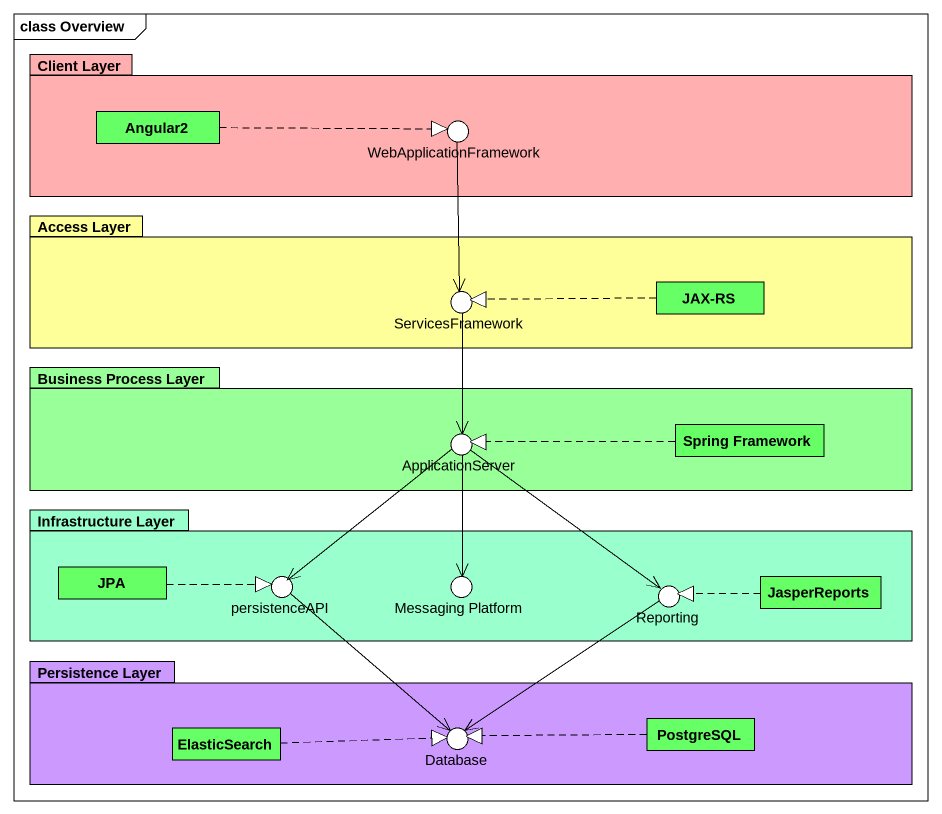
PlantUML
@startuml
mainframe class Overview
allowmixing
hide circle
hide empty members
package "Client Layer" as Client_Layer #FFAFAF {
  class Angular2 #66FF66
}
() WebApplicationFramework
package "Access Layer" as Access_Layer #FFFF99 {
  class "JAX-RS" as JAX_RS #66FF66
}
() ServicesFramework
package "Business Process Layer" as Business_Process_Layer #99FF99 {
  class "Spring Framework" as Spring_Framework #66FF66
}
() ApplicationServer
package "Infrastructure Layer" as Infrastructure_Layer #99FFCC {
  class JPA #66FF66
  class JasperReports #66FF66
}
() persistenceAPI
() "Messaging Platform" as Messaging_Platform
() Reporting
package "Persistence Layer" as Persistence_Layer #CC99FF {
  class ElasticSearch #66FF66
  class PostgreSQL #66FF66
}
() "Database" as Database_
Client_Layer -left- WebApplicationFramework
Access_Layer -- ServicesFramework
Business_Process_Layer -- ApplicationServer
Infrastructure_Layer -left- persistenceAPI
Infrastructure_Layer -- Messaging_Platform
Infrastructure_Layer -right- Reporting
Persistence_Layer -- Database_
Angular2 .right.|> WebApplicationFramework
WebApplicationFramework --> ServicesFramework
ServicesFramework --> ApplicationServer
JAX_RS .left.|> ServicesFramework
ApplicationServer --> persistenceAPI
ApplicationServer --> Messaging_Platform
ApplicationServer --> Reporting
Spring_Framework .left.|> ApplicationServer
JPA .right.|> persistenceAPI
persistenceAPI --> Database_
JasperReports .left.|> Reporting
Reporting --> Database_
ElasticSearch .right.|> Database_
PostgreSQL .left.|> Database_
@enduml
